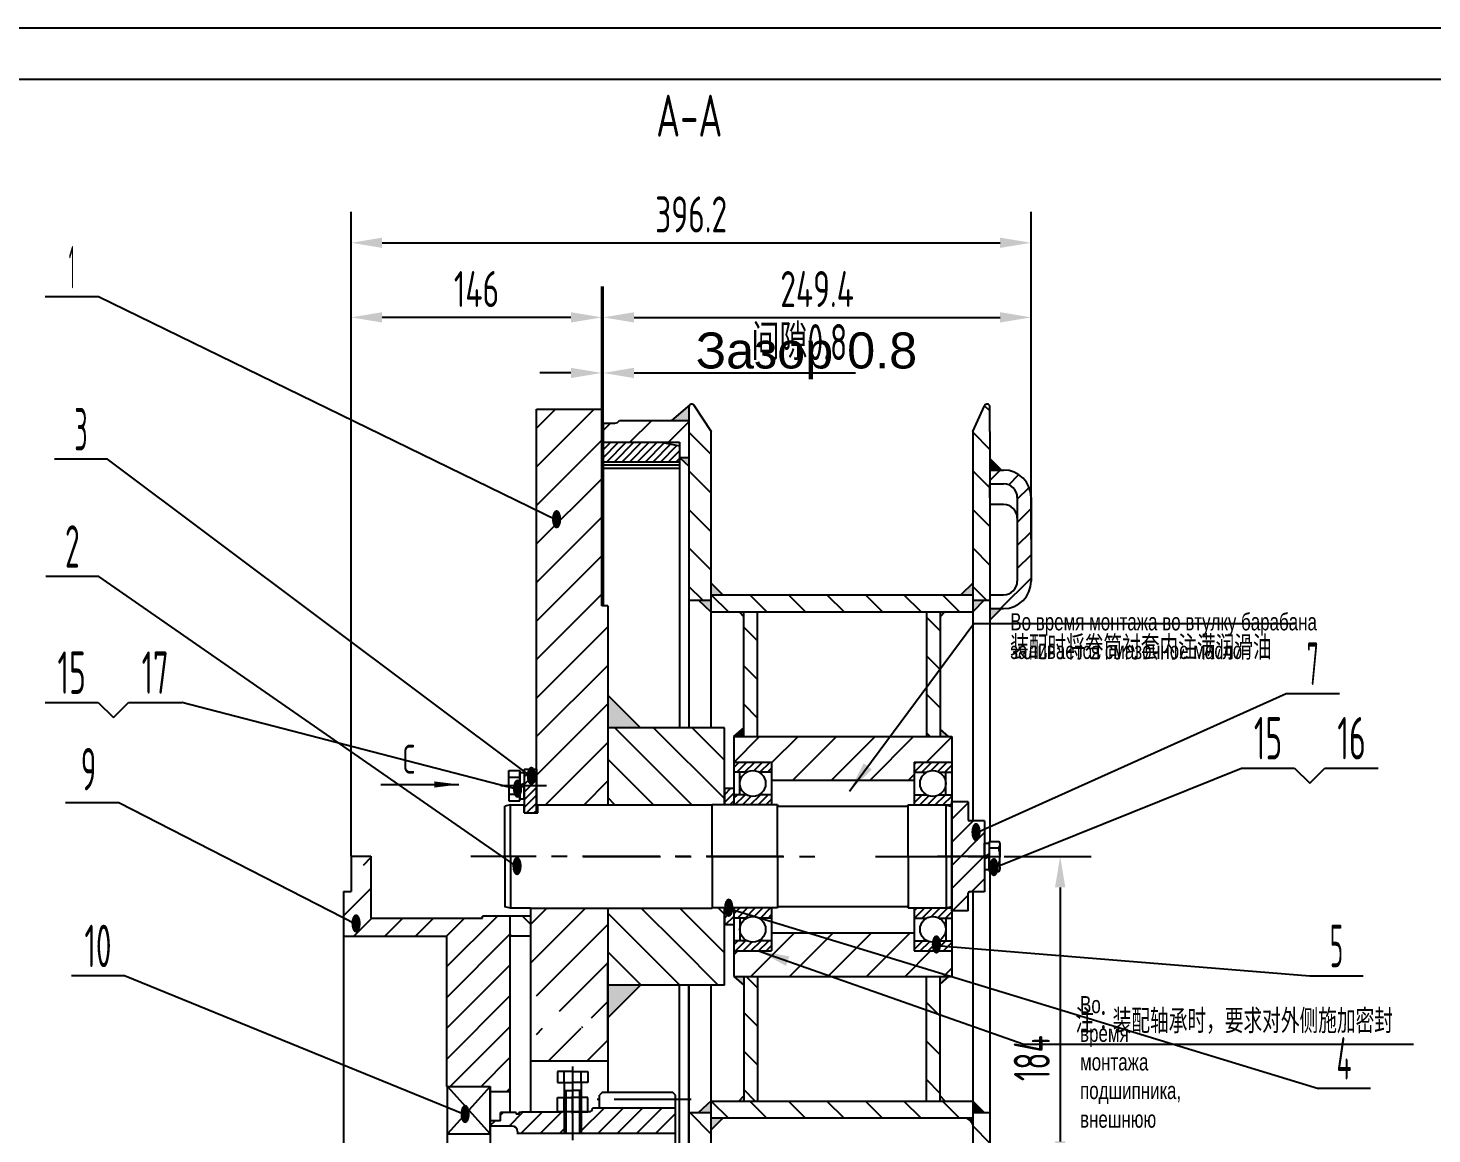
# Model space of a CAD drawing. Header units: millimetres. Extents: x 0 to 2520, y -70 to 1782.
# Drawn here: x 941 to 1759, y 1138 to 1782 of the extents above; entities that cross this region are included whole.
import ezdxf
from ezdxf.enums import TextEntityAlignment as Align

# ---------------------------------------------------------------- set-up
doc = ezdxf.new("R2010")
doc.units = ezdxf.units.MM
doc.header["$LTSCALE"] = 60
doc.linetypes.add('G', pattern=[2, 1.25, -0.25, 0.25, -0.25])
for name, color, linetype in [('01', 7, 'Continuous'), ('02', 1, 'Continuous'), ('05', 4, 'G'), ('08', 1, 'Continuous'), ('10', 1, 'Continuous'), ('11', 3, 'Continuous')]:
    doc.layers.add(name, color=color, linetype=linetype)
doc.styles.get("Standard").update_dxf_attribs({"font": 'isocp', "width": 0.707, "bigfont": 'intecad.shx'})
doc.dimstyles.new('INTE', dxfattribs={"dimscale": 6, "dimtxt": 3.5, "dimasz": 3, "dimexe": 3, "dimexo": 0, "dimgap": 1, "dimtad": 1, "dimdec": 3, "dimdsep": 46, "dimtxsty": 'Standard', "dimcen": 0, "dimclrd": 1, "dimclre": 1, "dimclrt": 3, "dimaunit": 1, "dimadec": 0, "dimazin": 0, "dimtfac": 1, "dimtmove": 0, "dimatfit": 0, "dimfxl": 1, "dimarcsym": 0})
pattern_1 = [(135, (137.339, 341.373), (-11.22532, -11.22532), [])]
pattern_2 = [(45, (147.2877, 554.8244), (-2.245064, 2.245064), [])]

# ---------------------------------------------------------------- blocks, each defined once
blk = doc.blocks.new('*U24')
at = {"layer": '01'}
blk.add_lwpolyline([(415, 292), (25, 292)], dxfattribs=at)
at = {"layer": '02'}
blk.add_lwpolyline([(420, 297), (0, 297)], dxfattribs=at)
blk = doc.blocks.new('*U26')
at = {"layer": '01'}
for p, q in [((-7.7, 2.6), (-7.7, 0)), ((0, 2.6), (-7.7, 2.6)), ((-7.7, 0), (0, 0)), ((0, 0), (-1.5, 2.6)), ((0, 2.6), (1.5, 0)), ((0, 2.6), (7.7, 2.6)), ((7.7, 0), (0, 0)), ((7.7, 2.6), (7.7, 0))]:
    blk.add_line(p, q, dxfattribs=at)
at = {"layer": '05'}
blk.add_line((0, 4.7), (0, -2.1), dxfattribs=at)
blk = doc.blocks.new('*D32')
at = {"layer": '08', "color": 1, "lineweight": -2, "ltscale": 0.6}
for p, q in [((1276.16, 1551.84), (1276.16, 1631.48)), ((1525.56, 1484.19), (1525.56, 1631.48)), ((1294.16, 1613.48), (1507.56, 1613.48))]:
    blk.add_line(p, q, dxfattribs=at)
at = {"layer": '08', "color": 1, "ltscale": 0.6}
for points in [[(1294.16, 1616.48), (1294.16, 1610.48), (1276.16, 1613.48)], [(1507.56, 1616.48), (1507.56, 1610.48), (1525.56, 1613.48)]]:
    blk.add_solid(points, dxfattribs=at)
at = {"layer": 'Defpoints', "color": 0, "ltscale": 0.6}
for p in [(1525.56, 1613.48), (1276.16, 1551.84), (1525.56, 1484.19)]:
    blk.add_point(p, dxfattribs=at)
at = {"layer": '08', "color": 3, "ltscale": 0.6, "insert": (1400.86, 1629.98), "char_height": 21, "attachment_point": 5}
blk.add_mtext('249.4', dxfattribs=at)
blk = doc.blocks.new('*D33')
at = {"layer": '08', "color": 1, "lineweight": -2, "ltscale": 0.6}
for p, q in [((1275.36, 1580.5), (1275.36, 1599.1)), ((1276.16, 1580.5), (1276.16, 1599.1)), ((1257.36, 1581.1), (1239.36, 1581.1)), ((1275.36, 1581.1), (1276.16, 1581.1)), ((1294.16, 1581.1), (1423.17, 1581.1))]:
    blk.add_line(p, q, dxfattribs=at)
at = {"layer": '08', "color": 1, "ltscale": 0.6}
for points in [[(1257.36, 1584.1), (1257.36, 1578.1), (1275.36, 1581.1)], [(1294.16, 1584.1), (1294.16, 1578.1), (1276.16, 1581.1)]]:
    blk.add_solid(points, dxfattribs=at)
at = {"layer": 'Defpoints', "color": 0, "ltscale": 0.6}
for p in [(1275.36, 1580.5), (1276.16, 1581.1), (1276.16, 1580.5)]:
    blk.add_point(p, dxfattribs=at)
at = {"layer": '08', "color": 3, "ltscale": 0.6, "insert": (1390.55, 1599.06), "char_height": 21, "attachment_point": 5}
blk.add_mtext('间隙0.8', dxfattribs=at)
blk = doc.blocks.new('*D36')
at = {"layer": '08', "color": 1, "lineweight": -2, "ltscale": 0.6}
for p, q in [((1522.26, 1299.44), (1560.53, 1299.44)), ((1542.53, 1281.44), (1542.53, 1133.44)), ((1326.16, 1115.44), (1560.53, 1115.44))]:
    blk.add_line(p, q, dxfattribs=at)
at = {"layer": '08', "color": 1, "ltscale": 0.6}
for points in [[(1539.53, 1281.44), (1545.53, 1281.44), (1542.53, 1299.44)], [(1539.53, 1133.44), (1545.53, 1133.44), (1542.53, 1115.44)]]:
    blk.add_solid(points, dxfattribs=at)
at = {"layer": 'Defpoints', "color": 0, "ltscale": 0.6}
for p in [(1522.26, 1299.44), (1326.16, 1115.44), (1542.53, 1115.44)]:
    blk.add_point(p, dxfattribs=at)
at = {"layer": '08', "color": 3, "ltscale": 0.6, "insert": (1526.03, 1181.91), "char_height": 21, "attachment_point": 5, "rotation": 90}
blk.add_mtext('184', dxfattribs=at)
blk = doc.blocks.new('*U30')
at = {"layer": '01'}
for p, q in [((-8.4, 0), (-8.4, 8.89)), ((-8.4, 8.89), (0, 8.89)), ((0, 8.89), (0, 0)), ((-8.4, 5), (0, 5)), ((0, -8.89), (0, 0)), ((-8.4, 0), (-8.4, -8.89)), ((-8.4, -5), (0, -5)), ((-8.4, -8.89), (0, -8.89))]:
    blk.add_line(p, q, dxfattribs=at)
at = {"layer": '05'}
blk.add_line((-9.45, 0), (1.05, 0), dxfattribs=at)
blk = doc.blocks.new('*D37')
at = {"layer": '08', "color": 1, "lineweight": -2, "ltscale": 0.6}
for p, q in [((1129.36, 1299.69), (1129.36, 1631.48)), ((1275.36, 1573.8), (1275.36, 1631.48)), ((1257.36, 1613.48), (1147.36, 1613.48))]:
    blk.add_line(p, q, dxfattribs=at)
at = {"layer": '08', "color": 1, "ltscale": 0.6}
for points in [[(1147.36, 1616.48), (1147.36, 1610.48), (1129.36, 1613.48)], [(1257.36, 1616.48), (1257.36, 1610.48), (1275.36, 1613.48)]]:
    blk.add_solid(points, dxfattribs=at)
at = {"layer": 'Defpoints', "color": 0, "ltscale": 0.6}
for p in [(1129.36, 1613.48), (1275.36, 1573.8), (1129.36, 1299.69)]:
    blk.add_point(p, dxfattribs=at)
at = {"layer": '08', "color": 3, "ltscale": 0.6, "insert": (1202.36, 1629.98), "char_height": 21, "attachment_point": 5}
blk.add_mtext('146', dxfattribs=at)
blk = doc.blocks.new('*D38')
at = {"layer": '08', "color": 1, "lineweight": -2, "ltscale": 0.6}
for p, q in [((1129.36, 1299.69), (1129.36, 1674.93)), ((1525.56, 1598.77), (1525.56, 1674.93)), ((1147.36, 1656.93), (1507.56, 1656.93))]:
    blk.add_line(p, q, dxfattribs=at)
at = {"layer": '08', "color": 1, "ltscale": 0.6}
for points in [[(1147.36, 1659.93), (1147.36, 1653.93), (1129.36, 1656.93)], [(1507.56, 1659.93), (1507.56, 1653.93), (1525.56, 1656.93)]]:
    blk.add_solid(points, dxfattribs=at)
at = {"layer": 'Defpoints', "color": 0, "ltscale": 0.6}
for p in [(1525.56, 1656.93), (1525.56, 1598.77), (1129.36, 1299.69)]:
    blk.add_point(p, dxfattribs=at)
at = {"layer": '08', "color": 3, "ltscale": 0.6, "insert": (1327.46, 1673.44), "char_height": 21, "attachment_point": 5}
blk.add_mtext('396.2', dxfattribs=at)
blk = doc.blocks.new('*U31')
at = {"layer": '01'}
for p, q in [((-7.7, 2.6), (-7.7, 0)), ((0, 2.6), (-7.7, 2.6)), ((-7.7, 0), (0, 0)), ((0, 0), (-1.5, 2.6)), ((0, 2.6), (1.5, 0)), ((0, 2.6), (7.7, 2.6)), ((7.7, 0), (0, 0)), ((7.7, 2.6), (7.7, 0))]:
    blk.add_line(p, q, dxfattribs=at)
at = {"layer": '05'}
blk.add_line((0, 4.7), (0, -2.1), dxfattribs=at)

msp = doc.modelspace()

# ---------------------------------------------------------------- hatches: boundary and pattern name
at = {"layer": '02', "ltscale": 0.6}
h = msp.add_hatch(dxfattribs=at)
h.set_pattern_fill('ANSI31', color=256, scale=5, angle=90, style=0)
h.set_pattern_definition(pattern_1)
h.paths.add_polyline_path([(1491.5644, 1448.6894), (1501.5644, 1448.6894), (1501.5644, 1451.8394), (1501.5644, 1547.0644), (1501.5644, 1561.3644, 0.80334342), (1498.5131, 1562.0379), (1491.5644, 1547.0644)])
h = msp.add_hatch(color=256, dxfattribs=at)
h.paths.add_polyline_path([(1315.9383, 1553.4394), (1326.1644, 1553.4394), (1326.1644, 1561.3644, -0.20992091), (1326.6677, 1562.54)])
h.paths.add_polyline_path([(1320.6144, 1531.9394), (1326.1644, 1526.7554), (1326.1644, 1531.9394)])
h = msp.add_hatch(dxfattribs=at)
h.set_pattern_fill('ANSI31', color=256, scale=5, style=0)
h.set_pattern_definition([(45, (137.339, 341.373), (-11.22532, 11.22532), [])])
h.paths.add_polyline_path([(1285.6682, 1553.4394, -0.26794919), (1282.8969, 1551.8394), (1276.1644, 1551.8394), (1276.1644, 1540.6894), (1320.6144, 1540.6894), (1320.6144, 1531.9394), (1326.1644, 1531.9394), (1326.1644, 1553.4394)])
h = msp.add_hatch(dxfattribs=at)
h.set_pattern_fill('ANSI31', color=256, style=0)
h.set_pattern_definition([(45, (78.2256, -11.9342), (-2.245064, 2.245064), [])])
h.paths.add_polyline_path([(1320.6144, 1529.414), (1320.6144, 1538.5956), (1309.916, 1540.6894), (1276.1644, 1540.6894), (1276.1644, 1529.414)])
for points in [[(1508.3172, 1524.531), (1501.5644, 1531.2761), (1501.5644, 1524.531)], [(1352.3644, 1369.2894), (1358.1644, 1369.2894), (1358.1644, 1374.4437)], [(1485.3945, 1146.9394, -0.39404723), (1491.5644, 1140.8575), (1491.5644, 1146.9394)]]:
    msp.add_hatch(color=256, dxfattribs=at).paths.add_polyline_path(points)
at = {"layer": '02', "linetype": 'Continuous', "ltscale": 0.6}
h = msp.add_hatch(dxfattribs=at)
h.set_pattern_fill('ANSI31', color=1, scale=3, style=0)
h.set_pattern_definition([(45, (147.288, 554.824), (-6.73519, 6.73519), [])])
h.paths.add_polyline_path([(1509.5644, 1524.531), (1501.5644, 1524.531), (1501.5644, 1516.531), (1509.5644, 1516.531, -0.41421356), (1517.5644, 1508.531), (1517.5644, 1459.8394, -0.41421356), (1509.5644, 1451.8394), (1501.5644, 1451.8394), (1501.5644, 1443.8394), (1509.5644, 1443.8394, 0.41421356), (1525.5644, 1459.8394), (1525.5644, 1508.531, 0.41421356)])
at = {"layer": '02', "ltscale": 0.6}
h = msp.add_hatch(color=256, dxfattribs=at)
h.paths.add_polyline_path([(1331.7331, 1448.6894), (1339.1644, 1441.8394), (1339.1644, 1448.6894)])
h.paths.add_polyline_path([(1339.1644, 1458.6614), (1339.1644, 1451.9394), (1345.8691, 1451.9394)])
h.paths.add_polyline_path([(1358.1644, 1438.9525), (1358.1644, 1441.9394), (1355.3275, 1441.9394)])
h = msp.add_hatch(color=256, dxfattribs=at)
h.paths.add_polyline_path([(1475.4014, 1441.9394), (1472.5644, 1441.9394), (1472.5644, 1438.9525)])
h.paths.add_polyline_path([(1472.5644, 1373.555), (1472.5644, 1369.2894), (1477.3644, 1369.2894)])
h.paths.add_polyline_path([(1491.5644, 1458.6845), (1484.7101, 1451.9394), (1491.5644, 1451.9394)])
h.paths.add_polyline_path([(1498.3172, 1448.6894), (1491.5644, 1448.6894), (1491.5644, 1441.9443)])
h.paths.add_polyline_path([(1508.3172, 1443.8394), (1501.5644, 1443.8394), (1501.5644, 1437.0943)])
h = msp.add_hatch(dxfattribs=at)
h.set_pattern_fill('ANSI31', color=256, scale=5, angle=90, style=0)
h.set_pattern_definition(pattern_1)
h.paths.add_polyline_path([(1491.5596, 1441.9394), (1491.5644, 1441.9443), (1491.5644, 1451.9394), (1339.1644, 1451.9394), (1339.1644, 1441.9394)])
h = msp.add_hatch(dxfattribs=at)
h.set_pattern_fill('ANSI31', color=256, scale=5, angle=90, style=0)
h.set_pattern_definition(pattern_1)
h.paths.add_polyline_path([(1358.1644, 1369.2894), (1366.1644, 1369.2894), (1366.1644, 1441.9394), (1358.1644, 1441.9394)])
h.paths.add_polyline_path([(1358.1644, 1156.9394), (1366.1644, 1156.9394), (1366.1644, 1229.5894), (1358.1644, 1229.5894)])
h.paths.add_polyline_path([(1464.5644, 1369.2894), (1472.5644, 1369.2894), (1472.5644, 1441.9394), (1464.5644, 1441.9394)])
h.paths.add_polyline_path([(1464.5644, 1156.9394), (1472.5644, 1156.9394), (1472.5644, 1229.5894), (1464.5644, 1229.5894)])
h = msp.add_hatch(color=256, dxfattribs=at)
h.paths.add_polyline_path([(1278.8644, 1393.4394), (1278.8644, 1374.4394), (1297.8644, 1374.4394)])
h.paths.add_polyline_path([(1297.8644, 1224.4394), (1278.8644, 1224.4394), (1278.8644, 1205.4394)])
at = {"layer": '02', "linetype": 'Continuous', "ltscale": 0.6}
h = msp.add_hatch(dxfattribs=at)
h.set_pattern_fill('ANSI31', color=1, style=0)
h.set_pattern_definition(pattern_2)
h.paths.add_polyline_path([(1237.3444, 1350.1894), (1230.1746, 1350.1894), (1230.1746, 1340.6894), (1237.3444, 1340.6894)])
h.paths.add_polyline_path([(1237.3444, 1340.6894), (1230.1746, 1340.6894), (1230.1746, 1332.9894), (1230.1746, 1324.7894), (1237.3444, 1324.7894)])
h = msp.add_hatch(dxfattribs=at)
h.set_pattern_fill('ANSI31', color=1, style=0)
h.set_pattern_definition(pattern_2)
h.paths.add_polyline_path([(1352.3644, 1354.4354), (1352.3644, 1348.5059), (1359.7794, 1348.5059, -0.25504636), (1366.9495, 1348.5059), (1374.3644, 1348.5059), (1374.3644, 1354.4354)])
h.paths.add_polyline_path([(1457.3644, 1354.4354), (1457.3644, 1348.5059), (1464.7794, 1348.5059, -0.25504636), (1471.9495, 1348.5059), (1479.3644, 1348.5059), (1479.3644, 1354.4354)])
at = {"layer": '02', "ltscale": 0.6}
h = msp.add_hatch(dxfattribs=at)
h.set_pattern_fill('ANSI31', color=256, style=0)
h.set_pattern_definition([(45, (147.2877, 503.976), (-2.245064, 2.245064), [])])
h.paths.add_polyline_path([(1352.3644, 1339.1394), (1346.8644, 1339.1394), (1346.8644, 1329.4494), (1352.3644, 1329.4494)])
h.paths.add_polyline_path([(1352.3644, 1269.4294), (1346.8644, 1269.4294), (1346.8644, 1259.7394), (1352.3644, 1259.7394)])
at = {"layer": '02', "linetype": 'Continuous', "ltscale": 0.6}
h = msp.add_hatch(dxfattribs=at)
h.set_pattern_fill('ANSI31', color=1, style=0)
h.set_pattern_definition(pattern_2)
h.paths.add_polyline_path([(1352.3644, 1269.4294), (1352.3644, 1263.5149), (1359.7794, 1263.5149, -0.25504636), (1366.9495, 1263.5149), (1374.3644, 1263.5149), (1374.3644, 1269.4294)])
h.paths.add_polyline_path([(1374.3644, 1244.4434), (1374.3644, 1250.3729), (1366.9495, 1250.3729, -0.25504636), (1359.7794, 1250.3729), (1352.3644, 1250.3729), (1352.3644, 1244.4434)])
h.paths.add_polyline_path([(1359.7794, 1335.3639), (1352.3644, 1335.3639), (1352.3644, 1329.4494), (1374.3644, 1329.4494), (1374.3644, 1335.3639), (1366.9495, 1335.3639, -0.25504636)])
h.paths.add_polyline_path([(1471.9495, 1263.5149), (1479.3644, 1263.5149), (1479.3644, 1269.4444), (1457.3644, 1269.4444), (1457.3644, 1263.5149), (1464.7794, 1263.5149, -0.25504636)])
h.paths.add_polyline_path([(1464.7794, 1250.3729), (1457.3644, 1250.3729), (1457.3644, 1244.4434), (1479.3644, 1244.4434), (1479.3644, 1250.3729), (1471.9495, 1250.3729, -0.25504636)])
h.paths.add_polyline_path([(1464.7794, 1335.3639), (1457.3644, 1335.3639), (1457.3644, 1329.4344), (1479.3644, 1329.4344), (1479.3644, 1331.1894), (1479.3644, 1335.3639), (1471.9495, 1335.3639, -0.25504636)])
h = msp.add_hatch(dxfattribs=at)
h.set_pattern_fill('ANSI31', color=1, scale=3, angle=360, style=0)
h.set_pattern_definition([(45, (147.288, 554.824), (-6.73519, 6.73519), [])])
h.paths.add_polyline_path([(1479.3644, 1299.4394), (1498.4644, 1299.4394), (1498.4644, 1308.2344), (1498.4644, 1320.0894), (1489.7644, 1320.0894, -0.41421356), (1488.9644, 1320.8894), (1488.9644, 1331.1894), (1479.3644, 1331.1894)])
h.paths.add_polyline_path([(1479.3644, 1299.4394), (1479.3644, 1267.6894), (1488.9644, 1267.6894), (1488.9644, 1277.9894, -0.41421356), (1489.7644, 1278.7894), (1498.4644, 1278.7894), (1498.4644, 1299.4394), (1492.9994, 1299.4394)])
at = {"layer": '02', "ltscale": 0.6}
h = msp.add_hatch(color=256, dxfattribs=at)
h.paths.add_polyline_path([(1358.1644, 1224.4351), (1358.1644, 1229.5894), (1352.3644, 1229.5894)])
h.paths.add_polyline_path([(1355.3275, 1156.9394), (1358.1644, 1156.9394), (1358.1644, 1159.9264)])
h = msp.add_hatch(color=256, dxfattribs=at)
h.paths.add_polyline_path([(1472.5644, 1225.3238), (1477.3644, 1229.5894), (1472.5644, 1229.5894)])
h.paths.add_polyline_path([(1472.5644, 1156.9394), (1475.4014, 1156.9394), (1472.5644, 1159.9264)])
h = msp.add_hatch(color=256, dxfattribs=at)
h.paths.add_polyline_path([(1331.7331, 1150.1894), (1339.1644, 1150.1894), (1339.1644, 1157.0394)])
h.paths.add_polyline_path([(1345.8691, 1146.9394), (1339.1644, 1146.9394), (1339.1644, 1140.2174)])
h = msp.add_hatch(dxfattribs=at)
h.set_pattern_fill('ANSI31', color=256, scale=5, angle=90, style=0)
h.set_pattern_definition([(135, (137.339, 46.373), (-11.22532, -11.22532), [])])
h.paths.add_polyline_path([(1491.5644, 1156.9394), (1339.1644, 1156.9394), (1339.1644, 1146.9394), (1491.5596, 1146.9394), (1491.5644, 1146.9443)])
at = {"layer": '02', "linetype": 'Continuous', "ltscale": 0.6}
msp.add_hatch(color=1, dxfattribs=at).paths.add_polyline_path([(1491.5644, 1156.9345), (1491.5644, 1150.1894), (1498.3172, 1150.1894)])
at = {"layer": '02', "ltscale": 0.6}
h = msp.add_hatch(dxfattribs=at)
h.set_pattern_fill('ANSI31', color=256, scale=5, angle=90, style=0)
h.set_pattern_definition(pattern_1)
h.paths.add_polyline_path([(1339.1644, 1150.1894), (1326.1644, 1150.1894), (1326.1644, 1037.4848, 0.20505702), (1326.6677, 1036.3388), (1326.7866, 1036.238, 0.14493627), (1327.6295, 1035.9144), (1327.8795, 1035.9144, 0.21091046), (1329.01, 1036.5239), (1339.1644, 1051.8144)])
h.paths.add_polyline_path([(1344.5459, 1071.9664), (1344.5459, 1079.9888), (1336.7369, 1079.9888), (1336.7369, 1071.9664)], flags=9)
h = msp.add_hatch(dxfattribs=at)
h.set_pattern_fill('ANSI31', color=256, scale=5, angle=90, style=0)
h.set_pattern_definition(pattern_1)
h.paths.add_polyline_path([(1491.5644, 1051.8144), (1498.5131, 1036.8409, 0.80334342), (1501.5644, 1037.5144), (1501.5644, 1150.1894), (1491.5644, 1150.1894)])
at = {"layer": '10', "ltscale": 0.6}
h = msp.add_hatch(dxfattribs=at)
h.set_pattern_fill('ANSI31', color=256, scale=4, style=0)
h.set_pattern_definition([(45, (3026.886, 2017.392), (-8.980256, 8.980256), [])])
h.paths.add_polyline_path([(1129.3644, 1299.6894), (1129.3644, 1294.4394), (1140.8644, 1294.4394), (1140.8644, 1299.6894)])
h.paths.add_polyline_path([(1140.8644, 1282.4394), (1129.3644, 1282.4394), (1129.3644, 1278.9394), (1124.8644, 1278.9394), (1124.8644, 1252.9394), (1184.8644, 1252.9394), (1184.8644, 1165.4394), (1210.3644, 1165.4394), (1210.3644, 1162.4394), (1221.8644, 1162.4394), (1221.8644, 1264.6894), (1205.8644, 1264.6894), (1205.8644, 1263.4394), (1140.8644, 1263.4394)])
h.paths.add_polyline_path([(1217.8644, 937.4394), (1205.8644, 937.4394), (1205.8644, 931.1894), (1217.8644, 931.1894)])
h.paths.add_polyline_path([(1140.8644, 936.4394), (1129.3644, 936.4394), (1129.3644, 931.1894), (1140.8644, 931.1894)])
h.paths.add_polyline_path([(1129.3644, 948.4394), (1140.8644, 948.4394), (1140.8644, 967.4394), (1205.8644, 967.4394), (1205.8644, 946.4394), (1217.8644, 946.4394), (1217.8644, 951.9394), (1221.8644, 951.9394), (1221.8644, 1068.4394), (1210.3644, 1068.4394), (1210.3644, 1065.4394), (1184.8644, 1065.4394), (1184.8644, 977.9394), (1124.8644, 977.9394), (1124.8644, 951.9394), (1129.3644, 951.9394)])
h = msp.add_hatch(dxfattribs=at)
h.set_pattern_fill('ANSI31', color=256, scale=4, angle=90, style=0)
h.set_pattern_definition([(135, (3026.886, 2017.392), (-8.980256, -8.980256), [])])
h.paths.add_polyline_path([(1221.8644, 1264.6894), (1221.8644, 1252.9394), (1233.8644, 1252.9394), (1233.8644, 1264.6894)])
h.paths.add_polyline_path([(1217.8644, 947.4394), (1233.8644, 947.4394), (1233.8644, 977.9394), (1221.8644, 977.9394), (1221.8644, 951.9394), (1217.8644, 951.9394)])
h.paths.add_polyline_path([(1233.8644, 937.4394), (1217.8644, 937.4394), (1217.8644, 931.1894), (1233.8644, 931.1894)])
h = msp.add_hatch(dxfattribs=at)
h.set_pattern_fill('ANSI31', color=256, scale=2.5, style=0)
h.set_pattern_definition([(45, (78.226, -11.934), (-5.61266, 5.61266), [])])
h.paths.add_polyline_path([(1253.3644, 1150.6194), (1252.4644, 1150.6194), (1252.4644, 1150.4544), (1228.5844, 1150.4544), (1226.9844, 1150.3684), (1226.9844, 1149.2194), (1225.5144, 1149.2194), (1225.5144, 1150.2644), (1216.3644, 1150.2644), (1216.3644, 1145.4394), (1210.3644, 1145.4394), (1210.3644, 1142.3994), (1223.0644, 1142.3994, -0.41421356), (1226.2644, 1139.1994), (1226.2644, 1138.0324), (1253.3644, 1138.0324)])
h.paths.add_polyline_path([(1318.3644, 1152.8684), (1273.9644, 1152.8684), (1273.9644, 1152.7794), (1269.9644, 1152.7794), (1269.9644, 1152.6194, -0.41421356), (1267.9644, 1150.6194), (1263.3644, 1150.6194), (1263.3644, 1138.0324), (1318.3644, 1138.0324)])
h.paths.add_polyline_path([(1253.3644, 1092.8464), (1226.2644, 1092.8464), (1226.2644, 1091.6794, -0.41421356), (1223.0644, 1088.4794), (1210.3644, 1088.4794), (1210.3644, 1085.4394), (1216.3644, 1085.4394), (1216.3644, 1080.6144), (1225.5144, 1080.6144), (1225.5144, 1081.6594), (1226.9844, 1081.6594), (1226.9844, 1080.5105), (1228.5844, 1080.4244), (1252.4644, 1080.4244), (1252.4644, 1080.2594), (1253.3644, 1080.2594)])
h.paths.add_polyline_path([(1318.3644, 1092.8464), (1263.3644, 1092.8464), (1263.3644, 1080.2594), (1267.9644, 1080.2594, -0.41421356), (1269.9644, 1078.2594), (1269.9644, 1078.0994), (1273.9644, 1078.0994), (1273.9644, 1078.0104), (1318.3644, 1078.0104)])

# ---------------------------------------------------------------- linework, layer by layer
at = {"ltscale": 0.6}
for p, q in [((1237.3444, 1559.9394), (1275.3644, 1559.9394)), ((1276.1644, 1551.8394), (1276.1644, 1445.4394)), ((1285.6644, 1553.4394), (1326.1644, 1553.4394)), ((1285.6644, 1553.4394), (1285.6644, 1553.433)), ((1326.1644, 1553.4394), (1326.1644, 1374.4394)), ((1320.6144, 1540.6894), (1320.6144, 1374.4394)), ((1230.1746, 1350.1894), (1230.1746, 1324.7894)), ((1230.1746, 1350.1894), (1237.3444, 1350.1894)), ((1237.3444, 1350.1894), (1237.3444, 1324.7894)), ((1222.1593, 1329.5887), (1218.9644, 1328.7327)), ((1218.9644, 1299.4394), (1218.9644, 1328.7327)), ((1222.1644, 1329.5894), (1230.1746, 1329.5894)), ((1222.1644, 1299.4394), (1222.1644, 1329.5894)), ((1230.1746, 1324.7894), (1230.1746, 1329.5894)), ((1238.0746, 1324.7894), (1238.0746, 1329.5744)), ((1339.6746, 1299.4394), (1339.6746, 1329.5744)), ((1377.7746, 1329.4494), (1339.6746, 1329.4494)), ((1377.7746, 1299.4394), (1377.7746, 1329.4494)), ((1453.9746, 1299.4394), (1453.9746, 1329.4344)), ((1476.1746, 1299.4394), (1476.1746, 1329.4344)), ((1476.1797, 1329.4337), (1479.3746, 1328.5777)), ((1479.3644, 1331.1894), (1479.3644, 1299.4394)), ((1488.9644, 1331.1894), (1479.3644, 1331.1894)), ((1479.3644, 1299.4394), (1479.3644, 1328.5804)), ((1479.3644, 1299.4394), (1479.3644, 1328.5804)), ((1488.9644, 1331.1894), (1488.9644, 1320.8894)), ((1230.1746, 1324.7894), (1238.0746, 1324.7894)), ((1231.3444, 1324.7894), (1237.3444, 1324.7894)), ((1479.3644, 1320.0894), (1479.3644, 1299.4394)), ((1498.4644, 1320.0894), (1489.7644, 1320.0894)), ((1218.9644, 1299.4394), (1218.9644, 1270.1462)), ((1222.1644, 1299.4394), (1222.1644, 1269.2894)), ((1339.6746, 1299.4394), (1339.6746, 1269.3044)), ((1377.7746, 1299.4394), (1377.7746, 1269.4294)), ((1453.9746, 1299.4394), (1453.9746, 1269.4444)), ((1476.1746, 1299.4394), (1476.1746, 1269.4444)), ((1479.3644, 1267.6894), (1479.3644, 1299.4394)), ((1479.3644, 1299.4394), (1479.3644, 1270.2984)), ((1479.3644, 1299.4394), (1479.3644, 1270.2984)), ((1479.3644, 1278.7894), (1479.3644, 1299.4394)), ((1488.9644, 1267.6894), (1488.9644, 1277.9894)), ((1498.4644, 1278.7894), (1489.7644, 1278.7894)), ((1222.1593, 1269.2901), (1218.9644, 1270.1462)), ((1377.7746, 1269.4294), (1339.6746, 1269.4294)), ((1476.1797, 1269.4451), (1479.3746, 1270.3012)), ((1488.9644, 1267.6894), (1479.3644, 1267.6894)), ((1278.8644, 1191.6394), (1278.8644, 1237.6814)), ((1320.6144, 1058.1894), (1320.6144, 1224.6463)), ((1326.1644, 1045.4394), (1326.1644, 1224.4394)), ((1185.3644, 1065.4394), (1185.3644, 1165.4394)), ((1275.5644, 1161.9994), (1273.9644, 1160.3994)), ((1316.7644, 1161.9994), (1275.5644, 1161.9994)), ((1318.3644, 1160.3994), (1316.7644, 1161.9994)), ((1273.9644, 1152.7794), (1273.9644, 1160.3994)), ((1318.3644, 1115.4394), (1318.3644, 1160.3994)), ((1320.6144, 1115.4394), (1320.6144, 1160.3994)), ((1225.5144, 1150.2644), (1225.5144, 1149.2194)), ((1226.9844, 1150.3684), (1226.9844, 1149.2194)), ((1318.3644, 1152.8684), (1273.9644, 1152.8684)), ((1226.2644, 1139.1994), (1226.2644, 1137.6644))]:
    msp.add_line(p, q, dxfattribs=at)
for centre, start, end in [((1378.5746, 1329.4494), 180, 270), ((1453.1746, 1329.4494), 270, 0), ((1489.7644, 1320.8894), 180, 270), ((1489.7644, 1277.9894), 90, 180), ((1378.5746, 1269.4294), 90, 180), ((1453.1746, 1269.4294), 0, 90)]:
    msp.add_arc(centre, 0.8, start, end, dxfattribs=at)
at = {"layer": '01', "ltscale": 0.6}
for p, q in [((1327.7737, 1562.9644), (1327.7644, 1562.9644)), ((1329.0292, 1562.326), (1339.1644, 1547.0644)), ((1491.5644, 1547.0644), (1498.5131, 1562.0379)), ((1309.916, 1540.6894), (1320.6144, 1538.5956)), ((1339.1644, 1451.9394), (1491.5644, 1451.9394)), ((1339.1644, 1374.4394), (1339.1644, 1451.8394)), ((1491.5644, 1451.8394), (1491.5644, 1320.0894)), ((1339.1644, 1441.9394), (1491.5644, 1441.9394)), ((1221.1746, 1340.6894), (1221.1746, 1349.4844)), ((1221.1746, 1349.4844), (1227.5746, 1349.4844)), ((1221.1746, 1345.6894), (1227.5746, 1345.6894)), ((1227.5746, 1349.4844), (1227.5746, 1340.6894)), ((1221.1746, 1340.6894), (1221.1746, 1331.8944)), ((1221.1746, 1335.6894), (1227.5746, 1335.6894)), ((1227.5746, 1331.8944), (1227.5746, 1340.6894)), ((1221.1746, 1331.8944), (1227.5746, 1331.8944)), ((1479.3644, 1267.6894), (1479.3644, 1331.1894)), ((1498.4644, 1320.0894), (1498.4644, 1278.7894)), ((1501.0644, 1308.2344), (1506.7678, 1308.2344)), ((1501.0644, 1308.2344), (1501.0644, 1290.6444)), ((1501.0644, 1304.4394), (1506.7678, 1304.4394)), ((1507.4644, 1306.6033), (1507.4644, 1299.4394)), ((1129.3644, 1299.6894), (1129.3644, 1278.9394)), ((1140.8644, 1299.6894), (1140.8644, 1263.4394)), ((1501.0644, 1294.4394), (1506.7678, 1294.4394)), ((1507.4644, 1292.2755), (1507.4644, 1299.4394)), ((1501.0644, 1290.6444), (1506.7678, 1290.6444)), ((1124.8644, 1278.9394), (1124.8644, 1115.4394)), ((1491.5644, 1278.7894), (1491.5644, 1147.0394)), ((1233.8644, 1269.3044), (1222.1644, 1269.3044)), ((1205.8644, 1263.4394), (1205.8644, 1264.6894)), ((1221.8644, 1264.6894), (1221.8644, 1162.4394)), ((1184.8644, 1252.9394), (1184.8644, 1165.4394)), ((1233.8644, 1220.1894), (1233.8644, 1150.4544)), ((1339.1644, 1147.0394), (1339.1644, 1224.4394)), ((1278.8644, 1191.6394), (1278.8644, 1161.9994)), ((1258.3644, 1174.0644), (1249.4794, 1174.0644)), ((1249.4794, 1174.0644), (1249.4794, 1167.6644)), ((1253.3644, 1167.6644), (1253.3644, 1174.0644)), ((1258.3644, 1174.0644), (1267.2494, 1174.0644)), ((1263.3644, 1167.6644), (1263.3644, 1174.0644)), ((1267.2494, 1174.0644), (1267.2494, 1167.6644)), ((1185.3644, 1165.4394), (1210.3644, 1137.9394)), ((1210.3644, 1165.4394), (1185.3644, 1137.9394)), ((1210.3644, 1165.4394), (1210.3644, 1137.9394)), ((1249.4794, 1167.6644), (1258.3644, 1167.6644)), ((1253.3644, 1163.1644), (1258.3644, 1163.1644)), ((1267.2494, 1167.6644), (1258.3644, 1167.6644)), ((1263.3644, 1163.1644), (1258.3644, 1163.1644)), ((1263.3644, 1167.6644), (1263.3644, 1138.0324)), ((1339.0559, 1156.9394), (1491.5644, 1156.9394)), ((1228.5844, 1150.4544), (1226.9844, 1150.3684)), ((1252.4644, 1150.6194), (1252.4644, 1150.4544)), ((1491.5644, 1146.9394), (1339.1644, 1146.9394)), ((1210.3644, 1137.9394), (1210.3644, 1092.9394))]:
    msp.add_line(p, q, dxfattribs=at)
at = {"layer": '01', "color": 7, "linetype": 'Continuous', "ltscale": 0.6}
for p, q in [((1237.3444, 1324.7894), (1237.3444, 1559.9394)), ((1275.3644, 1445.4394), (1275.3644, 1559.9394)), ((1326.1644, 1561.3644), (1326.1644, 1374.4394)), ((1501.5644, 1547.0644), (1501.5644, 1561.3644)), ((1276.1644, 1551.8394), (1282.8969, 1551.8394)), ((1339.1644, 1374.4394), (1339.1644, 1547.0644)), ((1491.5644, 1547.0644), (1491.5644, 1320.0894)), ((1501.5644, 1547.0644), (1501.5644, 1308.2344)), ((1276.1644, 1540.6894), (1320.6144, 1540.6894)), ((1320.6144, 1531.9394), (1326.1644, 1531.9394)), ((1276.1644, 1529.414), (1320.6144, 1529.414)), ((1276.1644, 1525.5744), (1320.6144, 1525.5744)), ((1501.5644, 1524.531), (1509.5644, 1524.531)), ((1501.5644, 1524.531), (1509.5644, 1524.531)), ((1501.5644, 1516.531), (1509.5644, 1516.531)), ((1501.5644, 1508.431), (1501.5644, 1516.431)), ((1501.5644, 1508.431), (1501.5644, 1496.3394)), ((1517.5644, 1508.531), (1517.5644, 1459.8394)), ((1525.5644, 1508.531), (1525.5644, 1459.8394)), ((1509.5644, 1504.4394), (1501.5644, 1504.4394)), ((1326.1644, 1448.6894), (1339.1644, 1448.6894)), ((1491.5644, 1448.6894), (1501.5644, 1448.6894)), ((1501.5644, 1451.8394), (1509.5644, 1451.8394)), ((1501.5644, 1451.8394), (1501.5644, 1443.8394)), ((1278.8644, 1445.4394), (1275.3644, 1445.4394)), ((1278.8644, 1445.4394), (1278.8644, 1329.5744)), ((1358.1644, 1369.2894), (1358.1644, 1441.9394)), ((1366.1644, 1369.2894), (1366.1644, 1441.9394)), ((1464.5644, 1441.9394), (1464.5644, 1369.2894)), ((1472.5644, 1441.9394), (1472.5644, 1369.2894)), ((1501.5644, 1443.8394), (1509.5644, 1443.8394)), ((1278.8644, 1393.4394), (1297.8644, 1374.4394)), ((1346.8644, 1374.4394), (1278.8644, 1374.4394)), ((1346.8644, 1329.4494), (1346.8644, 1374.4394)), ((1352.3644, 1369.2894), (1479.3644, 1369.2894)), ((1352.3644, 1369.2894), (1352.3644, 1329.4494)), ((1479.3644, 1369.2894), (1479.3644, 1229.5894)), ((1352.3644, 1354.4354), (1374.3644, 1354.4354)), ((1374.3644, 1354.4354), (1374.3644, 1329.4494)), ((1457.3644, 1354.4354), (1479.3644, 1354.4354)), ((1457.3644, 1354.4354), (1457.3644, 1329.4344)), ((1359.7794, 1348.5059), (1352.3644, 1348.5059)), ((1355.897, 1335.4275), (1355.897, 1348.5696)), ((1374.3644, 1348.5059), (1366.9495, 1348.5059)), ((1374.3644, 1343.8894), (1457.3644, 1343.8894)), ((1457.3644, 1348.5059), (1464.7794, 1348.5059)), ((1471.9495, 1348.5059), (1479.3644, 1348.5059)), ((1475.8318, 1335.4275), (1475.8318, 1348.5696)), ((1346.8644, 1339.1394), (1346.8644, 1329.4494)), ((1346.8644, 1339.1394), (1352.3644, 1339.1394)), ((1352.3644, 1339.1394), (1352.3644, 1329.4494)), ((1359.7794, 1335.3639), (1352.3644, 1335.3639)), ((1374.3644, 1335.3639), (1366.9495, 1335.3639)), ((1457.3644, 1335.3639), (1464.7794, 1335.3639)), ((1471.9495, 1335.3639), (1479.3644, 1335.3639)), ((1237.3444, 1329.5744), (1339.6746, 1329.5744)), ((1378.5746, 1328.6494), (1453.1746, 1328.6494)), ((1453.9746, 1329.4344), (1479.3644, 1329.4344)), ((1129.3644, 1299.6894), (1129.3644, 1278.9394)), ((1129.3644, 1299.6894), (1140.8644, 1299.6894)), ((1501.5644, 1290.6444), (1501.5644, 1037.5144)), ((1124.8644, 1278.9394), (1129.3644, 1278.9394)), ((1124.8644, 1278.9394), (1129.3644, 1278.9394)), ((1491.5644, 1278.7894), (1491.5644, 1051.8144)), ((1233.8644, 1269.3044), (1339.6746, 1269.3044)), ((1233.8644, 1269.3044), (1233.8644, 1220.1894)), ((1278.8644, 1269.3044), (1278.8644, 1191.6394)), ((1346.8644, 1224.4394), (1346.8644, 1269.4369)), ((1346.8644, 1269.4369), (1352.3644, 1269.4369)), ((1346.8644, 1269.4369), (1346.8644, 1259.7394)), ((1352.3644, 1269.4369), (1352.3644, 1229.5894)), ((1352.3644, 1269.4369), (1352.3644, 1259.7394)), ((1374.3644, 1269.4294), (1374.3644, 1244.4434)), ((1378.5746, 1270.2294), (1453.1746, 1270.2294)), ((1453.9746, 1269.4444), (1479.3644, 1269.4444)), ((1457.3644, 1269.4444), (1457.3644, 1244.4434)), ((1140.8644, 1263.4394), (1205.8644, 1263.4394)), ((1233.8644, 1264.6894), (1205.8644, 1264.6894)), ((1221.8644, 1264.6894), (1221.8644, 1150.2644)), ((1359.7794, 1263.5149), (1352.3644, 1263.5149)), ((1355.897, 1263.4513), (1355.897, 1250.3093)), ((1374.3644, 1263.5149), (1366.9495, 1263.5149)), ((1457.3644, 1263.5149), (1464.7794, 1263.5149)), ((1471.9495, 1263.5149), (1479.3644, 1263.5149)), ((1475.8318, 1263.4513), (1475.8318, 1250.3093)), ((1124.8644, 1252.9394), (1184.8644, 1252.9394)), ((1233.8644, 1252.9394), (1221.8644, 1252.9394)), ((1346.8644, 1259.7394), (1352.3644, 1259.7394)), ((1374.3644, 1254.9894), (1457.3644, 1254.9894)), ((1359.7794, 1250.3729), (1352.3644, 1250.3729)), ((1352.3644, 1244.4434), (1374.3644, 1244.4434)), ((1374.3644, 1250.3729), (1366.9495, 1250.3729)), ((1457.3644, 1250.3729), (1464.7794, 1250.3729)), ((1457.3644, 1244.4434), (1479.3644, 1244.4434)), ((1471.9495, 1250.3729), (1479.3644, 1250.3729)), ((1352.3644, 1229.5894), (1479.3644, 1229.5894)), ((1358.1644, 1229.5894), (1358.1644, 1156.9394)), ((1366.1644, 1229.5894), (1366.1644, 1156.9394)), ((1464.5644, 1156.9394), (1464.5644, 1229.5894)), ((1472.5644, 1156.9394), (1472.5644, 1229.5894)), ((1278.8644, 1205.4394), (1297.8644, 1224.4394)), ((1346.8644, 1224.4394), (1278.8644, 1224.4394)), ((1326.1644, 1224.4394), (1326.1644, 1037.4848)), ((1339.1644, 1051.8144), (1339.1644, 1224.4394)), ((1233.8644, 1180.4394), (1278.8644, 1180.4394)), ((1184.8644, 1165.4394), (1210.3644, 1165.4394)), ((1185.3644, 1165.4394), (1210.3644, 1165.4394)), ((1210.3644, 1137.9394), (1210.3644, 1165.4394)), ((1210.3644, 1162.4394), (1221.8644, 1162.4394)), ((1253.3644, 1167.6644), (1253.3644, 1138.0324)), ((1216.3644, 1145.4394), (1216.3644, 1150.2644)), ((1225.5144, 1150.2644), (1216.3644, 1150.2644)), ((1226.9844, 1149.2194), (1225.5144, 1149.2194)), ((1252.4644, 1150.4544), (1228.5844, 1150.4544)), ((1267.9644, 1150.6194), (1252.4644, 1150.6194)), ((1273.9644, 1152.7794), (1269.9644, 1152.7794)), ((1269.9644, 1152.6194), (1269.9644, 1152.7794)), ((1326.1644, 1150.1894), (1339.1644, 1150.1894)), ((1491.5644, 1150.1894), (1501.5644, 1150.1894)), ((1185.3644, 1137.9394), (1210.3644, 1137.9394)), ((1210.3644, 1145.4394), (1210.3644, 1142.3994)), ((1216.3644, 1145.4394), (1210.3644, 1145.4394)), ((1223.0644, 1142.3994), (1210.3644, 1142.3994)), ((1263.3644, 1138.0324), (1226.3032, 1138.0324)), ((1318.4032, 1138.0324), (1263.3644, 1138.0324))]:
    msp.add_line(p, q, dxfattribs=at)
for centre in [(1363.3644, 1341.9349), (1468.3644, 1341.9349), (1363.3644, 1256.9439), (1468.3644, 1256.9439)]:
    msp.add_circle(centre, 7.4854, dxfattribs=at)
at = {"layer": '01', "ltscale": 0.6}
for centre, radius, start, end in [((1327.7545, 1561.3792), 1.5901, 24.4583205, 180.5343552), ((1499.9644, 1561.3644), 1.6, 0, 155.1057007), ((1223.0644, 1139.1994), 3.2, 0, 90)]:
    msp.add_arc(centre, radius, start, end, dxfattribs=at)
at = {"layer": '01', "color": 7, "linetype": 'Continuous', "ltscale": 0.6}
for centre, radius, start, end in [((1282.8969, 1555.0394), 3.2, 270, 330), ((1509.5644, 1508.531), 16, 0, 90), ((1509.5644, 1508.531), 8, 0, 90), ((1509.5644, 1496.4394), 8, 0, 90), ((1509.5644, 1459.8394), 8, 270, 0), ((1509.5644, 1459.8394), 16, 270, 0), ((1504.5827, 1306.3369), 2.894, 319.0305187, 40.9694813), ((1489.2973, 1299.4394), 18.1719, 344.0290569, 15.9709431), ((1504.5827, 1292.5419), 2.894, 319.0305187, 40.9694813), ((1267.9644, 1152.6194), 2, 270, 0)]:
    msp.add_arc(centre, radius, start, end, dxfattribs=at)
at = {"layer": '02', "ltscale": 0.6}
for p, q in [((982.0172, 1625.3657), (951.0172, 1625.3657)), ((1249.0377, 1495.3757), (982.0172, 1625.3657)), ((1275.3644, 1559.9394), (1275.3644, 1598.1263)), ((1276.1644, 1445.4394), (1276.1644, 1597.1207)), ((1237.3444, 1526.3945), (1270.8894, 1559.9394)), ((1237.3444, 1548.8451), (1248.4387, 1559.9394)), ((1262.1894, 1551.2394), (1270.8894, 1559.9394)), ((1326.7354, 1562.5974), (1315.9383, 1553.4394)), ((1339.1644, 1533.5208), (1326.1644, 1546.5208)), ((1237.3444, 1503.9438), (1275.3644, 1541.9638)), ((987.358, 1530.9377), (956.358, 1530.9377)), ((1234.3357, 1345.872), (987.358, 1530.9377)), ((1320.6144, 1531.9394), (1326.1644, 1526.7554)), ((1508.3172, 1524.531), (1501.5644, 1531.2761)), ((1339.1644, 1511.0702), (1326.1644, 1524.0702)), ((1237.3444, 1481.4932), (1275.3644, 1519.5132)), ((1339.1644, 1488.6195), (1326.1644, 1501.6195)), ((1237.3444, 1459.0426), (1275.3644, 1497.0626)), ((1237.3444, 1436.5919), (1275.3644, 1474.6119)), ((1339.1644, 1466.1689), (1326.1644, 1479.1689)), ((982.2986, 1462.6148), (951.2986, 1462.6148)), ((1225.9765, 1293.3341), (982.2986, 1462.6148)), ((1334.1933, 1448.6894), (1326.1644, 1456.7182)), ((1345.8691, 1451.9394), (1339.1255, 1458.7005)), ((1491.5644, 1458.6845), (1484.8117, 1452.0394)), ((1237.3444, 1414.1413), (1275.3644, 1452.1613)), ((1339.1644, 1441.8394), (1331.7331, 1448.6894)), ((1498.3172, 1448.6894), (1491.5644, 1441.9443)), ((1355.2325, 1442.0394), (1358.1644, 1438.9525)), ((1475.4014, 1441.9394), (1472.5644, 1438.9525)), ((1508.3172, 1443.8394), (1501.5644, 1437.0943)), ((1237.3444, 1391.6906), (1278.8644, 1433.2106)), ((1237.3444, 1369.24), (1278.8644, 1410.76)), ((1493.4952, 1313.1192), (1674.2691, 1394.3338)), ((1674.2691, 1394.3338), (1705.2691, 1394.3338)), ((950.9101, 1389.138), (981.9101, 1389.138)), ((981.9101, 1389.138), (990.7489, 1380.2991)), ((990.7489, 1380.2991), (999.5878, 1389.138)), ((999.5878, 1389.138), (1030.5878, 1389.138)), ((1226.265, 1338.4073), (1030.5878, 1389.138)), ((1237.3444, 1346.7894), (1278.8644, 1388.3094)), ((1327.9395, 1329.5744), (1283.0745, 1374.4394)), ((1346.8644, 1333.1001), (1305.5251, 1374.4394)), ((1346.8644, 1355.5507), (1327.9758, 1374.4394)), ((1352.3644, 1369.2894), (1358.1644, 1374.4437)), ((1352.4569, 1354.4354), (1367.3109, 1369.2894)), ((1374.3644, 1353.8923), (1389.7616, 1369.2894)), ((1386.8122, 1343.8894), (1412.2122, 1369.2894)), ((1409.2628, 1343.8894), (1434.6628, 1369.2894)), ((1431.7135, 1343.8894), (1457.1135, 1369.2894)), ((1464.7101, 1354.4354), (1479.3644, 1369.0897)), ((1477.3644, 1369.2894), (1472.5644, 1373.555)), ((1242.5801, 1329.5744), (1278.8644, 1365.8587)), ((1305.4888, 1329.5744), (1278.8644, 1356.1988)), ((1503.8898, 1292.7148), (1648.1929, 1350.9355)), ((1648.1929, 1350.9355), (1679.1929, 1350.9355)), ((1679.1929, 1350.9355), (1688.0317, 1342.0967)), ((1688.0317, 1342.0967), (1696.8706, 1350.9355)), ((1696.8706, 1350.9355), (1727.8706, 1350.9355)), ((1265.0308, 1329.5744), (1278.8644, 1343.4081)), ((1454.1641, 1343.8894), (1457.3644, 1347.0897)), ((1146.5123, 1341.355), (1192.1123, 1341.355)), ((1283.0382, 1329.5744), (1278.8644, 1333.7482)), ((993.8038, 1330.7666), (962.8038, 1330.7666)), ((1132.1741, 1259.8785), (993.8038, 1330.7666)), ((1233.8644, 1259.7403), (1243.4286, 1269.3044)), ((1233.8644, 1237.2896), (1265.8792, 1269.3044)), ((1320.6208, 1247.0906), (1298.4069, 1269.3044)), ((1346.8644, 1243.2975), (1320.8576, 1269.3044)), ((1346.8644, 1265.7482), (1343.3082, 1269.3044)), ((1349.39, 1269.0724), (1693.1849, 1164.2092)), ((1291.5801, 1253.6806), (1278.8644, 1266.3963)), ((1237.2644, 1218.239), (1278.8644, 1259.839)), ((1320.8213, 1224.4394), (1291.5801, 1253.6806)), ((1362.3148, 1229.5894), (1387.7148, 1254.9894)), ((1384.7654, 1229.5894), (1410.1654, 1254.9894)), ((1407.216, 1229.5894), (1432.616, 1254.9894)), ((1429.6667, 1229.5894), (1455.0667, 1254.9894)), ((1298.3706, 1224.4394), (1278.8644, 1243.9456)), ((1343.2719, 1224.4394), (1320.6208, 1247.0906)), ((1352.3644, 1242.0897), (1354.7181, 1244.4434)), ((1452.1173, 1229.5894), (1466.9713, 1244.4434)), ((1470.3924, 1247.6544), (1688.0909, 1229.9303)), ((1250.8155, 1209.3394), (1278.8644, 1237.3884)), ((997.2373, 1229.9303), (966.2373, 1229.9303)), ((1195.7275, 1148.902), (997.2373, 1229.9303)), ((1352.3644, 1229.5894), (1358.1644, 1224.4351)), ((1477.3644, 1229.5894), (1472.5644, 1225.3238)), ((1474.568, 1229.5894), (1479.3644, 1234.3859)), ((1688.0909, 1229.9303), (1719.0909, 1229.9303)), ((1269.343, 1205.4163), (1278.8644, 1214.9377)), ((1237.2644, 1195.7884), (1240.8155, 1199.3394)), ((1244.3661, 1180.4394), (1263.2661, 1199.3394)), ((1263.6995, 1199.7728), (1264.2137, 1200.287)), ((1266.8168, 1180.4394), (1278.8644, 1192.4871)), ((1692.4906, 1164.421), (1723.4906, 1164.421)), ((1339.1644, 1157.0394), (1331.7331, 1150.1894)), ((1355.2325, 1156.8394), (1358.1644, 1159.9264)), ((1475.4964, 1156.8394), (1472.5644, 1159.9264)), ((1345.8691, 1146.9394), (1339.1255, 1140.1784)), ((1484.8525, 1146.7993), (1484.8117, 1146.8394))]:
    msp.add_line(p, q, dxfattribs=at)
at = {"layer": '02', "color": 1, "linetype": 'Continuous', "ltscale": 0.6}
for p, q in [((1254.3644, 1163.1644), (1254.3644, 1138.0324)), ((1262.3644, 1163.1644), (1262.3644, 1138.0324)), ((1498.3172, 1150.1894), (1491.5644, 1156.9345))]:
    msp.add_line(p, q, dxfattribs=at)
at = {"layer": '02', "ltscale": 0.6}
msp.add_lwpolyline([(1177.7123, 1341.355, 3.6, 0, 0), (1192.1123, 1341.355, 0, 0, 0)], format="xyseb", dxfattribs=at)
at = {"layer": '05', "color": 4, "linetype": 'G', "ltscale": 0.6}
for p, q in [((1275.3644, 1527.4942), (1321.276, 1527.4942)), ((1224.4735, 1340.6894), (1243.1691, 1340.6894)), ((1381.1419, 1299.4394), (1199.043, 1299.4394)), ((1264.5262, 1299.4394), (1408.5123, 1299.4394)), ((1434.875, 1299.4394), (1503.2051, 1299.4394)), ((1501.0955, 1299.4394), (1471.1075, 1299.4394)), ((1327.5054, 1157.7694), (1272.745, 1157.7694))]:
    msp.add_line(p, q, dxfattribs=at)
at = {"layer": '05', "ltscale": 0.6}
for p, q in [((1216.53, 1340.6894), (1237.7954, 1340.6894)), ((1340.216, 1299.4394), (1359.6916, 1299.4394)), ((1437.9916, 1299.4394), (1522.2581, 1299.4394)), ((1492.9994, 1299.4394), (1507.6884, 1299.4394)), ((1258.3644, 1177.1294), (1258.3644, 1134.1155))]:
    msp.add_line(p, q, dxfattribs=at)

# ---------------------------------------------------------------- block references
at = {"layer": '01', "xscale": 6, "yscale": 6, "zscale": 6}
msp.add_blockref('*U24', (0, 0), dxfattribs=at)
at = {"layer": '01', "ltscale": 0.6, "rotation": 90}
for name, p in [('*U26', (1230.1746, 1340.6894)), ('*U30', (1258.3644, 1159.0194))]:
    msp.add_blockref(name, p, dxfattribs=at)
at = {"layer": '11', "ltscale": 0.6, "rotation": 90}
msp.add_blockref('*U31', (1501.0644, 1299.4394), dxfattribs=at)

# ---------------------------------------------------------------- texts
at = {"layer": '01', "attachment_point": 1}
for s, insert, char_height in [('{\\fArial|b0|i0|c204|p34;\\W1;\\C3;Зазор 0.8}', (1330.1374, 1604.7069), 21), ('{\\fArial|b0|i0|c204|p34;\\C3;Во время монтажа во втулку барабана\\Pзаливается смазочное масло}', (1513.4734, 1441.1429), 10)]:
    msp.add_mtext(s, dxfattribs=dict(at, insert=insert, char_height=char_height))
at = {"layer": '01', "insert": (1554.1263, 1218.1075), "char_height": 10, "width": 0.622117, "attachment_point": 1}
msp.add_mtext('{\\fArial|b0|i0|c204|p34;\\C3;Во время монтажа подшипника,\\Pвнешнюю сторону нужно загерметизировать}', dxfattribs=at)
at = {"layer": '02', "ltscale": 0.6, "width": 0.605172}
for p, p2 in [((1246.0377, 1490.3757), (1252.0377, 1490.3757)), ((1231.3357, 1340.872), (1237.3357, 1340.872)), ((1223.265, 1333.4073), (1229.265, 1333.4073)), ((1490.4952, 1308.1192), (1496.4952, 1308.1192)), ((1222.9765, 1288.3341), (1228.9765, 1288.3341)), ((1500.8898, 1287.7148), (1506.8898, 1287.7148)), ((1346.39, 1264.0724), (1352.39, 1264.0724)), ((1129.1741, 1254.8785), (1135.1741, 1254.8785)), ((1467.3924, 1242.6544), (1473.3924, 1242.6544)), ((1192.7275, 1143.902), (1198.7275, 1143.902))]:
    msp.add_text('●', height=10, dxfattribs=at).set_placement(p, p2, align=Align.FIT)
at = {"layer": '11', "ltscale": 0.6, "width": 0.707}
for s, height, p in [('A-A', 24.5, (1307.0749, 1711.3974)), ('C', 16.8, (1159.109, 1342.6413))]:
    msp.add_text(s, height=height, dxfattribs=at).set_placement(p, align=Align.BOTTOM_LEFT)
at = {"layer": '11', "ltscale": 0.6}
for s, height, width, p, p2 in [('1', 24.7487, 0.404, (964.7675, 1630.3657), (968.2669, 1630.3657)), ('3', 24.7487, 0.527686, (967.9962, 1535.9377), (975.7199, 1535.9377)), ('2', 24.7487, 0.562593, (962.5515, 1467.6148), (971.0456, 1467.6148)), ('7', 24.7487, 0.514182, (1686.2697, 1399.3338), (1693.2686, 1399.3338)), ('15', 24.74874, 0.609833, (958.1739, 1394.138), (974.6463, 1394.138)), ('17', 24.74874, 0.606, (1007.214, 1394.138), (1022.9616, 1394.138)), ('15', 24.74874, 0.609833, (1655.4567, 1355.9355), (1671.9291, 1355.9355)), ('16', 24.74874, 0.610556, (1704.0628, 1355.9355), (1720.6784, 1355.9355)), ('9', 24.7487, 0.579528, (971.7683, 1337.8877), (980.6835, 1337.8877)), ('10', 24.74874, 0.606076, (973.8566, 1234.9303), (989.618, 1234.9303)), ('5', 24.7487, 0.527686, (1699.7291, 1234.9303), (1707.4528, 1234.9303)), ('4', 24.7487, 0.543846, (1703.6163, 1169.421), (1712.365, 1169.421))]:
    msp.add_text(s, height=height, dxfattribs=dict(at, width=width)).set_placement(p, p2, align=Align.FIT)
at = {"layer": '11', "color": 3, "ltscale": 0.6, "char_height": 14, "attachment_point": 7}
for s, insert in [('装配时将卷筒衬套内注满润滑油', (1513.352, 1413.8747)), ('注：装配轴承时，要求对外侧施加密封', (1551.388, 1196.0257))]:
    msp.add_mtext(s, dxfattribs=dict(at, insert=insert))

# ---------------------------------------------------------------- dimensions: what is measured, and where the dimension line sits
at = {"layer": '08', "ltscale": 0.6}
for base, p1, p2, picture, middle in [((1525.5644, 1656.9294), (1129.3644, 1299.6894), (1525.5644, 1598.7711), '*D38', (1327.4644, 1673.4366)), ((1129.3644, 1613.479), (1275.3644, 1573.799), (1129.3644, 1299.6894), '*D37', (1202.3644, 1629.979)), ((1525.5644, 1613.479), (1276.1644, 1551.8394), (1525.5644, 1484.1852), '*D32', (1400.8644, 1629.981))]:
    dim = msp.add_linear_dim(base=base, p1=p1, p2=p2, dimstyle='INTE', dxfattribs=at)
    dim.commit()
    dim.dimension.update_dxf_attribs({"geometry": picture, "text_midpoint": middle})
dim = msp.add_linear_dim(base=(1276.1644, 1581.0995), p1=(1275.3644, 1580.501), p2=(1276.1644, 1580.501), text='间隙<>', dimstyle='INTE', dxfattribs=at)
dim.commit()
dim.dimension.update_dxf_attribs({"geometry": '*D33', "text_midpoint": (1390.545, 1581.0995), "dimtype": 160})
dim = msp.add_linear_dim(base=(1542.526, 1115.4394), p1=(1522.2581, 1299.4394), p2=(1326.1644, 1115.4394), angle=90, dimstyle='INTE', dxfattribs=at)
dim.commit()
dim.dimension.update_dxf_attribs({"geometry": '*D36', "text_midpoint": (1542.526, 1181.9109), "dimtype": 160})

# ---------------------------------------------------------------- leaders
at = {"layer": '11', "ltscale": 0.6, "annotation_type": 0, "has_hookline": 1, "hookline_direction": 0}
for points, text_width in [([(1419.6684, 1337.4533), (1492.2936, 1435.2246), (1510.2936, 1435.2246)], 162.9871), ([(1366.7418, 1244.4434), (1521.388, 1190.0257), (1539.388, 1190.0257)], 203.019)]:
    msp.add_leader(points, dimstyle='INTE', dxfattribs=dict(at, text_width=text_width))

doc.saveas('drawing.dxf')
